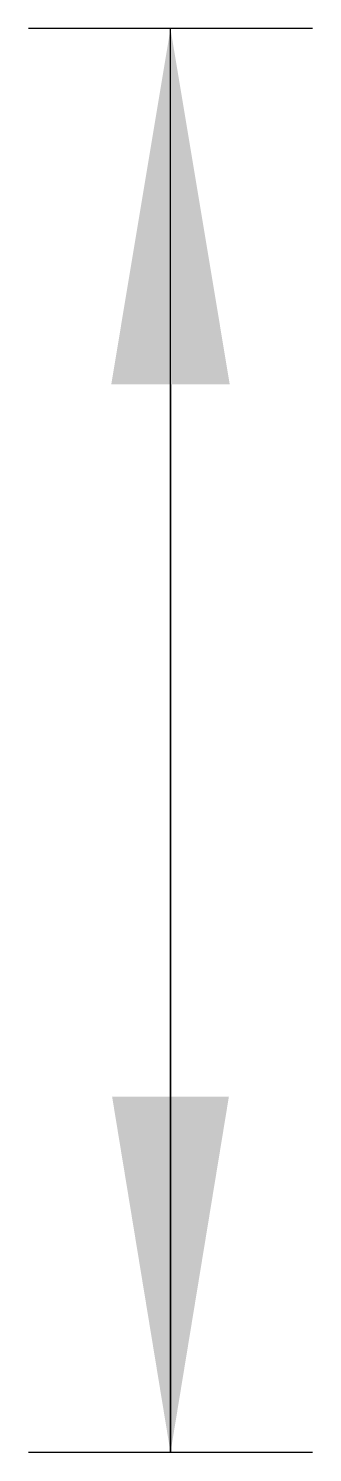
# Model space of a CAD drawing. Extents: x -1 to 1, y -10 to 0.
import ezdxf
from ezdxf.enums import TextEntityAlignment as Align

# ---------------------------------------------------------------- set-up
doc = ezdxf.new("R2010")
doc.units = 0
doc.header["$LTSCALE"] = 20
doc.header["$MEASUREMENT"] = 0
doc.styles.add('L080', font='simplex.shx', dxfattribs={"height": 1.6})
doc.styles.get("Standard").update_dxf_attribs({"font": 'simplex.shx'})
doc.dimstyles.new('BEi-Standard', dxfattribs={"dimtxt": 0.1, "dimasz": 0.125, "dimexe": 0.1, "dimexo": 0.08, "dimgap": 0.1, "dimtad": 0, "dimtih": 1, "dimtoh": 1, "dimzin": 0, "dimdsep": 46, "dimtxsty": 'Standard', "dimcen": 0.08, "dimadec": 1, "dimazin": 0, "dimtfac": 1, "dimtofl": 0, "dimtmove": 0, "dimatfit": 3, "dimfxl": 1, "dimtolj": 1, "dimtzin": 0, "dimarcsym": 0})

# ---------------------------------------------------------------- blocks, each defined once
blk = doc.blocks.new('*U18')
for p, q in [((1, 0), (-1, 0)), ((1, -10.004), (-1, -10.004))]:
    blk.add_line(p, q)
blk.add_lwpolyline([(0, -2.5), (0, -10.004)])
blk.add_solid([(-0.417, -2.5), (0, 0), (0.417, -2.5)])
at = {"style": 'L080'}
blk.add_attdef('DIMENSION', text='', height=1.6, rotation=270, dxfattribs=at).set_placement((1.6, -5.002), align=Align.MIDDLE_CENTER)
blk.add_leader([(0, -10.004), (0, 0)], dimstyle='BEi-Standard', override={"dimscale": 20})

msp = doc.modelspace()

# ---------------------------------------------------------------- block references
msp.add_blockref('*U18', (0, 0))

doc.saveas('drawing.dxf')
